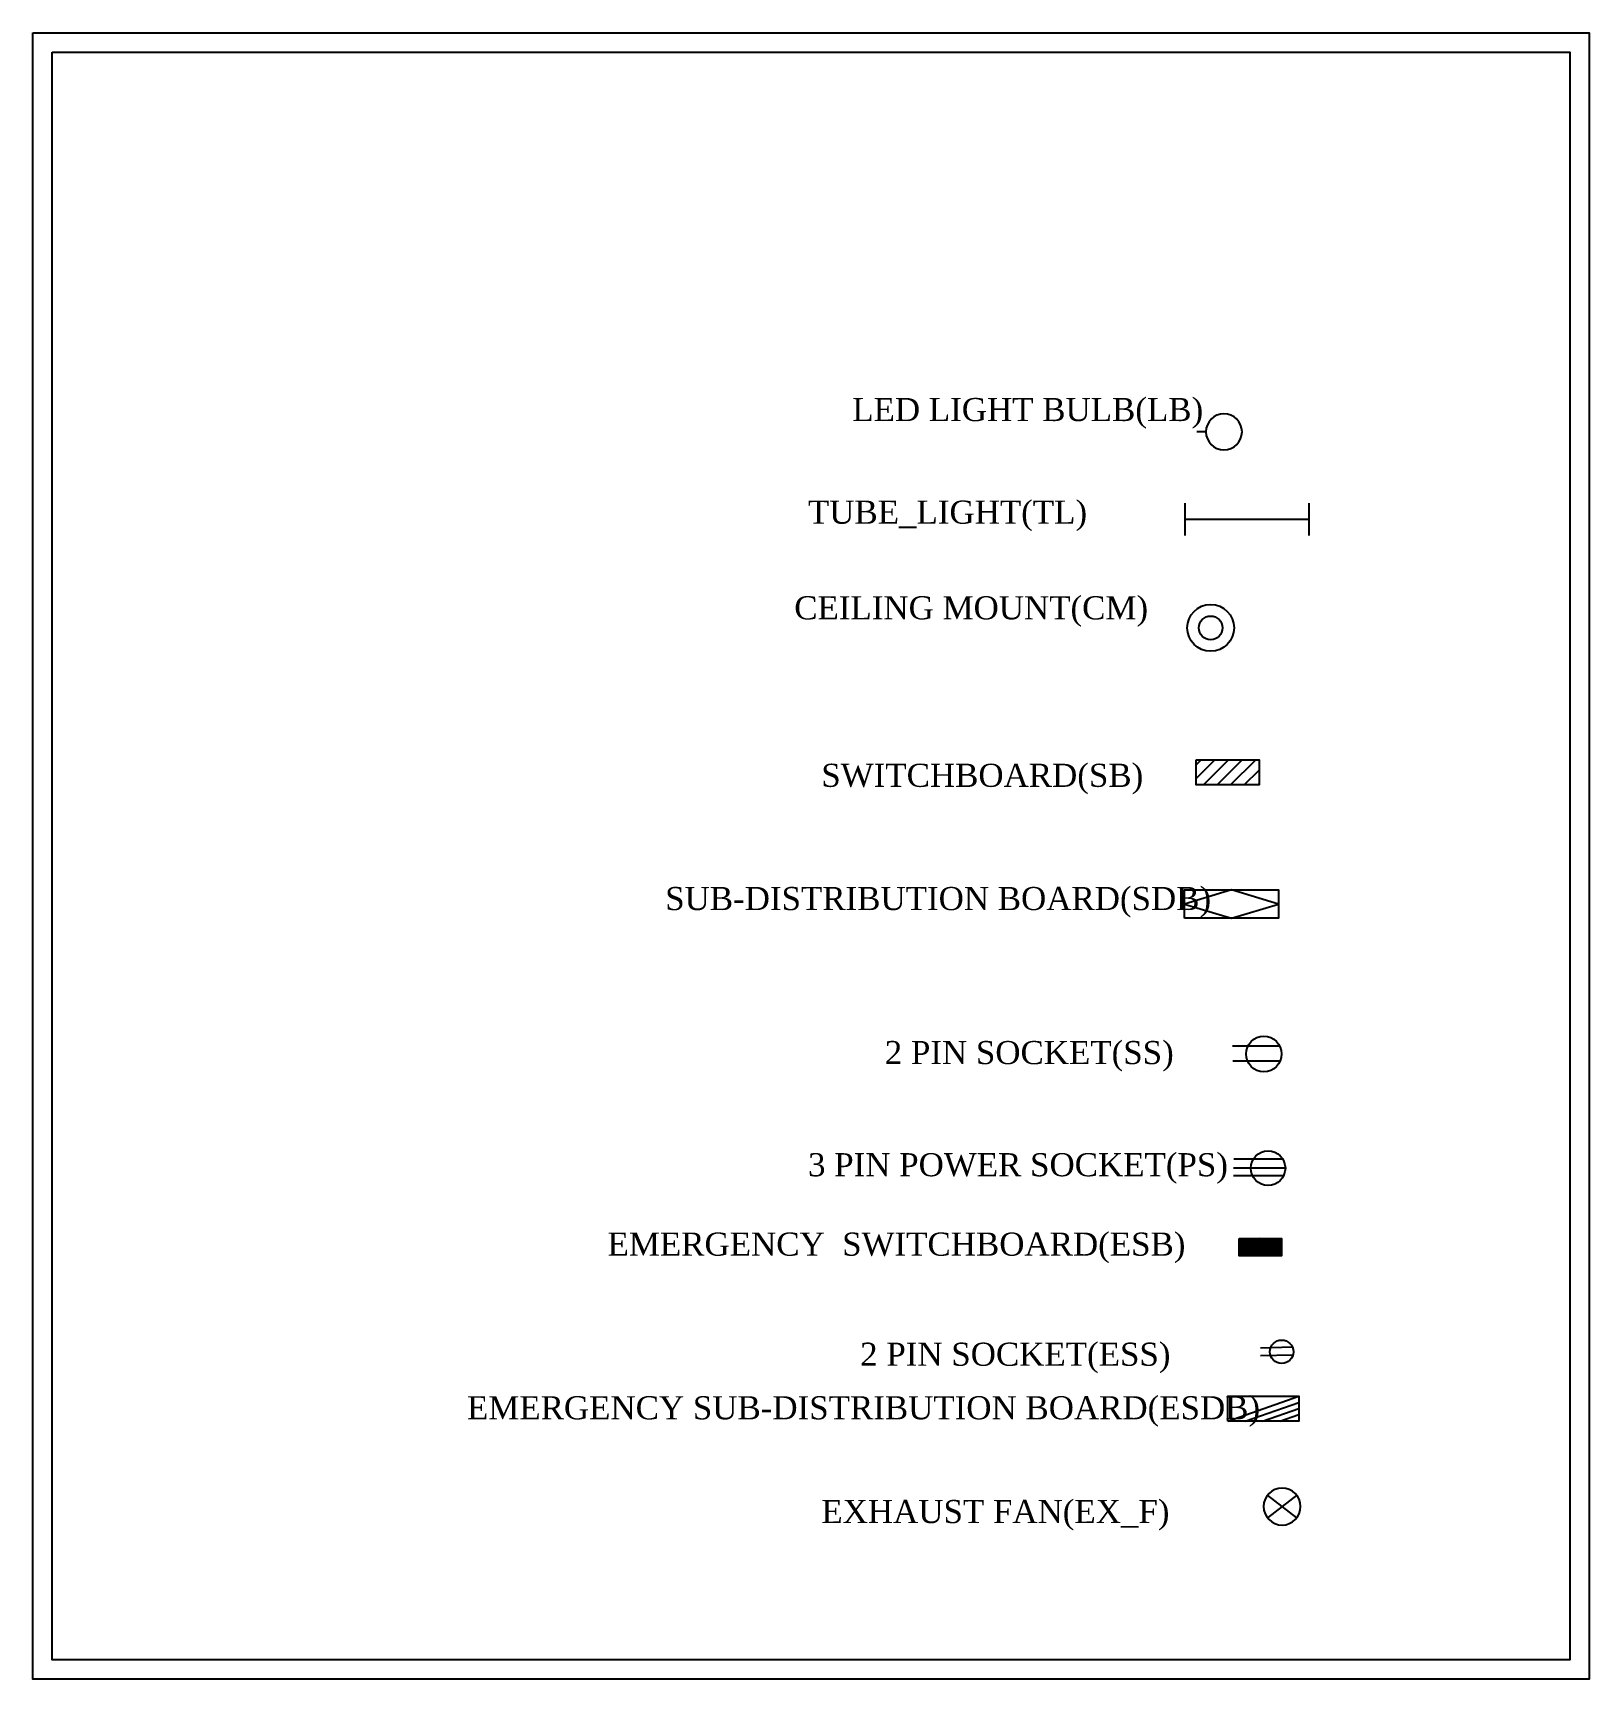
# Model space of a CAD drawing. Header units: inches. Extents: x -19236 to 2549, y 984 to 4513.
# Drawn here: x 218.2 to 622.2, y 3436.5 to 3864 of the extents above; entities that cross this region are included whole.
import ezdxf

# ---------------------------------------------------------------- set-up
doc = ezdxf.new("R2010")
doc.units = ezdxf.units.IN
doc.header["$LTSCALE"] = 20
doc.header["$MEASUREMENT"] = 0
doc.layers.add('Fitting_fixture', color=50, linetype='Continuous')
doc.layers.add('Text_Main', color=7, linetype='Continuous')
doc.styles.add('RS4', font='sylfaen.ttf', dxfattribs={"height": 12})

# ---------------------------------------------------------------- blocks, each defined once
blk = doc.blocks.new('LED_SMAll')
at = {"layer": 'Fitting_fixture', "linetype": 'Continuous'}
blk.add_line((0, -4.68), (0, -7.07), dxfattribs=at)
blk.add_circle((0, 0), 4.68, dxfattribs=at)
blk = doc.blocks.new('sb')
at = {"layer": 'Fitting_fixture', "linetype": 'Continuous'}
h = blk.add_hatch(dxfattribs=at)
h.set_pattern_fill('ANSI31', color=256, scale=20, style=0)
h.paths.add_polyline_path([(1406.74, 1105.9), (1423.09, 1105.9), (1423.09, 1099.37), (1406.74, 1099.37)])
blk.add_lwpolyline([(1406.74, 1105.9), (1423.09, 1105.9), (1423.09, 1099.37), (1406.74, 1099.37)], close=True, dxfattribs=at)
blk = doc.blocks.new('SDB')
at = {"layer": 'Fitting_fixture', "linetype": 'Continuous'}
for p, q in [((-3.69, 0.56), (-7.37, -11.64)), ((0, -11.64), (-3.69, 0.56)), ((-7.37, -11.64), (-3.69, -23.84)), ((-3.69, -23.84), (0, -11.64))]:
    blk.add_line(p, q, dxfattribs=at)
blk.add_lwpolyline([(-7.37, 0.56), (0, 0.56), (0, -23.84), (-7.37, -23.84)], close=True, dxfattribs=at)
blk = doc.blocks.new('2PIN_S')
at = {"layer": 'Fitting_fixture'}
for p, q in [((-1.92, -0.4), (-1.94, -12.74)), ((1.96, -0.33), (1.96, -12.65))]:
    blk.add_line(p, q, dxfattribs=at)
blk.add_circle((0.09, -4.56), 4.62, dxfattribs=at)
blk = doc.blocks.new('ceilling mount')
at = {"layer": 'Fitting_fixture', "linetype": 'Continuous'}
for radius in [6.07, 3.07]:
    blk.add_circle((0, 0), radius, dxfattribs=at)
blk = doc.blocks.new('3pinS')
at = {"layer": 'Fitting_fixture'}
for p, q in [((6.75, 0), (-6.75, 0)), ((6.09, 2.35), (-6.62, 2.35)), ((6.27, -2.03), (-6.67, -2.03))]:
    blk.add_line(p, q, dxfattribs=at)
blk.add_circle((2.28, 0), 4.47, dxfattribs=at)
blk = doc.blocks.new('Emer_SB')
at = {"layer": 'Fitting_fixture'}
h = blk.add_hatch(dxfattribs=at)
h.set_pattern_fill('ANSI38', color=256, style=0)
h.set_pattern_definition([(45, (-2395.5, -1026.5), (-0.0883883476, 0.0883883476), []), (135, (-2395.5, -1026.5), (-0.265165043, 0.0883883476), [0.3125, -0.1875])])
h.paths.add_polyline_path([(0, 4.5), (11, 4.5), (11, 0), (0, 0)])
blk.add_lwpolyline([(0, 4.5), (11, 4.5), (11, 0), (0, 0)], close=True, dxfattribs=at)
blk = doc.blocks.new('ES')
at = {"layer": 'Fitting_fixture'}
for p, q in [((0.16, 0.96), (8.54, 1)), ((0.22, -1.13), (8.54, -1))]:
    blk.add_line(p, q, dxfattribs=at)
blk.add_circle((3.04, 0), 3.04, dxfattribs=at)
blk = doc.blocks.new('ESDB')
at = {"layer": 'Fitting_fixture'}
for p, q in [((0, 0), (6.5, -18.5)), ((0, -4.53), (4.91, -18.5)), ((0, -9.05), (3.32, -18.5)), ((0, -13.58), (1.73, -18.5))]:
    blk.add_line(p, q, dxfattribs=at)
blk.add_lwpolyline([(0, 0), (6.5, 0), (6.5, -18.5), (0, -18.5)], close=True, dxfattribs=at)
blk = doc.blocks.new('tubelight')
blk.add_line((0, -4.19), (32.04, -4.19))
at = {"layer": 'Fitting_fixture'}
for p, q in [((0, -8.4), (0, 0.02)), ((32.04, 0), (32.04, -8.42))]:
    blk.add_line(p, q, dxfattribs=at)
blk = doc.blocks.new('exhaust fan')
at = {"layer": 'Fitting_fixture'}
for p, q in [((0.99, -2.93), (8.63, 2.93)), ((0.99, 2.92), (8.63, -2.92))]:
    blk.add_line(p, q, dxfattribs=at)
blk.add_circle((4.81, 0), 4.81, dxfattribs=at)

msp = doc.modelspace()

# ---------------------------------------------------------------- linework, layer by layer
at = {"layer": 'Text_Main', "color": 5}
for points in [[(218.2132, 3864), (622.2132, 3864), (622.2132, 3436.5), (218.2132, 3436.5)], [(223.2132, 3859), (617.2132, 3859), (617.2132, 3441.5), (223.2132, 3441.5)]]:
    msp.add_lwpolyline(points, close=True, dxfattribs=at)

# ---------------------------------------------------------------- block references
at = {"layer": 'Fitting_fixture', "xscale": -1, "rotation": 270}
msp.add_blockref('LED_SMAll', (527.43012, 3760.38757), dxfattribs=at)
at = {"layer": 'Fitting_fixture'}
for name, p in [('tubelight', (517.38984, 3741.88017)), ('ceilling mount', (523.97925, 3709.49482)), ('sb', (-886.55059, 2569.34437)), ('3pinS', (536.61256, 3569.1825)), ('Emer_SB', (531.38984, 3546.45672))]:
    msp.add_blockref(name, p, dxfattribs=at)
for name, p, rotation in [('SDB', (517.76331, 3641.44513), 90), ('2PIN_S', (542.34002, 3598.92413), 270), ('ES', (545.44576, 3521.54506), 180.8915984419161), ('ESDB', (528.38985, 3503.45672), 90)]:
    msp.add_blockref(name, p, dxfattribs=dict(at, rotation=rotation))
at = {"layer": 'Fitting_fixture', "xscale": -1}
msp.add_blockref('exhaust fan', (547.33052, 3481.30865), dxfattribs=at)

# ---------------------------------------------------------------- texts
at = {"layer": 'Text_Main', "lineweight": -2, "ltscale": 25, "char_height": 6, "attachment_point": 1, "style": 'RS4'}
for s, insert, width in [('  LED LIGHT BULB(LB)', (426.38985, 3769.19428), 139.4242969), (' TUBE_LIGHT(TL)', (417.14993, 3742.54703), 139.4242969), ('CEILING MOUNT(CM)', (415.85835, 3717.70931), 139.4242969), ('  SWITCHBOARD(SB)', (418.35835, 3674.20931), 152.4242969), ('SUB-DISTRIBUTION BOARD(SDB)', (382.35835, 3642.20931), 139.4242969), ('2 PIN SOCKET(SS)', (439.35835, 3602.20931), 139.4242969), ('3 PIN POWER SOCKET(PS)', (419.44484, 3573.08079), 139.4242969), ('EMERGENCY  SWITCHBOARD(ESB)', (367.38985, 3552.45672), 152.4242969), ('2 PIN SOCKET(ESS)', (432.97634, 3523.86972), 139.4242969), ('EMERGENCY SUB-DISTRIBUTION BOARD(ESDB)', (330.88985, 3509.95672), 209.1372292), ('EXHAUST FAN(EX_F)', (422.90128, 3483.01866), 139.4242969)]:
    msp.add_mtext(s, dxfattribs=dict(at, insert=insert, width=width))

doc.saveas('drawing.dxf')
